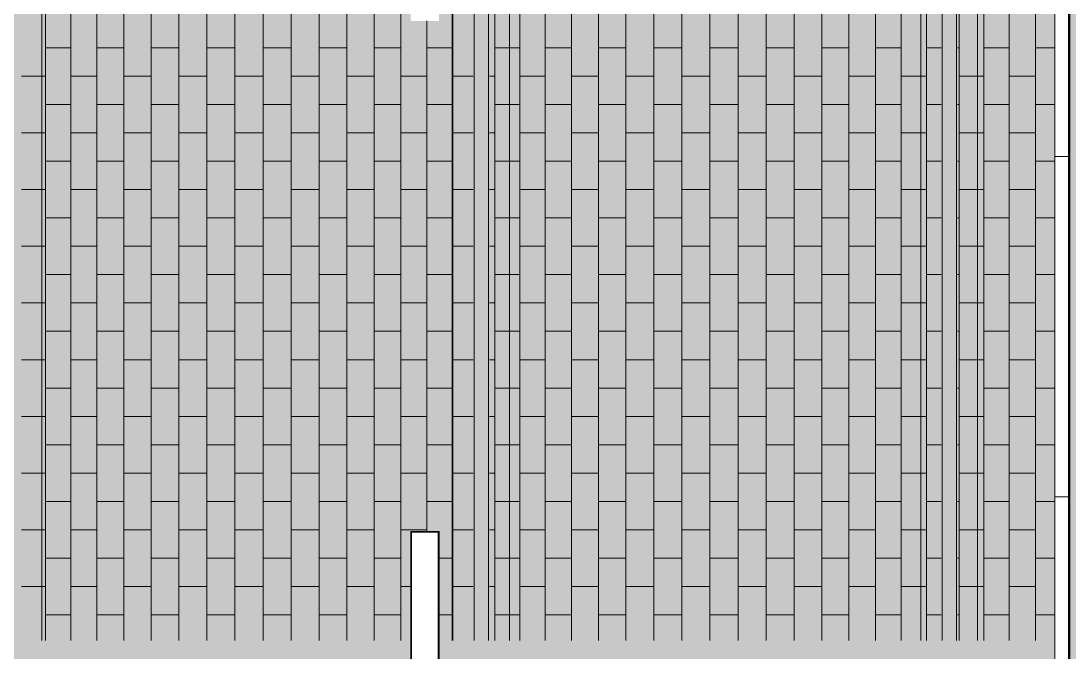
# Model space of a CAD drawing. Header units: inches. Extents: x -956 to 966, y -1111 to 895.
# Drawn here: x 169.2 to 317, y 84.4 to 173.4 of the extents above; entities that cross this region are included whole.
import ezdxf

# ---------------------------------------------------------------- set-up
doc = ezdxf.new("R2010")
doc.units = ezdxf.units.IN
doc.header["$MEASUREMENT"] = 0
for name, color, linetype, lineweight in [('A-CLNG', 13, 'Continuous', 13), ('A-CLNG-PATT', 13, 'Continuous', 13), ('A-GENM', 13, 'Continuous', 13), ('A-WALL-PATT', 111, 'Continuous', 13), ('E-LITE-EQPM', 33, 'Continuous', 9), ('I-WALL', 2, 'Continuous', 13)]:
    doc.layers.add(name, color=color, linetype=linetype, lineweight=lineweight)

# ---------------------------------------------------------------- blocks, each defined once
blk = doc.blocks.new('FP_1_67-7TH FLOOR TELECOM OVERHEAD ROUTING PLAN')
at = {"layer": 'A-CLNG-PATT', "color": 50}
for p, q in [((184.68, 85.99), (184.68, 261.88)), ((188.26, 85.99), (188.26, 261.88)), ((191.94, 85.99), (191.94, 261.88)), ((195.72, 85.99), (195.72, 261.88)), ((199.57, 85.99), (199.57, 261.88)), ((203.48, 85.99), (203.48, 261.88)), ((207.43, 85.99), (207.43, 261.88)), ((211.4, 85.99), (211.4, 261.88)), ((215.38, 85.99), (215.38, 261.88)), ((219.35, 85.99), (219.35, 261.88)), ((223.29, 85.99), (223.29, 261.88)), ((227.19, 85.99), (227.19, 261.88)), ((231.04, 85.99), (231.04, 261.88)), ((234.8, 85.99), (234.8, 261.88)), ((242.04, 85.99), (242.04, 261.88)), ((238.48, 101.39), (238.48, 173.39)), ((184.68, 169.61), (188.26, 169.61)), ((191.94, 169.61), (195.72, 169.61)), ((199.57, 169.61), (203.48, 169.61)), ((207.43, 169.61), (211.4, 169.61)), ((215.38, 169.61), (219.35, 169.61)), ((223.29, 169.61), (227.19, 169.61)), ((231.04, 169.61), (234.8, 169.61)), ((238.48, 169.61), (242.04, 169.61)), ((181.3, 165.61), (184.15, 165.61)), ((184.15, 165.61), (184.68, 165.61)), ((188.26, 165.61), (191.94, 165.61)), ((195.72, 165.61), (199.57, 165.61)), ((203.48, 165.61), (207.43, 165.61)), ((211.4, 165.61), (215.38, 165.61)), ((219.35, 165.61), (223.29, 165.61)), ((227.19, 165.61), (231.04, 165.61)), ((234.8, 165.61), (238.48, 165.61)), ((242.04, 165.61), (242.15, 165.61)), ((242.15, 165.61), (244.99, 165.61)), ((184.68, 161.61), (188.26, 161.61)), ((191.94, 161.61), (195.72, 161.61)), ((199.57, 161.61), (203.48, 161.61)), ((207.43, 161.61), (211.4, 161.61)), ((215.38, 161.61), (219.35, 161.61)), ((223.29, 161.61), (227.19, 161.61)), ((231.04, 161.61), (234.8, 161.61)), ((238.48, 161.61), (242.04, 161.61)), ((181.3, 157.61), (184.15, 157.61)), ((184.15, 157.61), (184.68, 157.61)), ((188.26, 157.61), (191.94, 157.61)), ((195.72, 157.61), (199.57, 157.61)), ((203.48, 157.61), (207.43, 157.61)), ((211.4, 157.61), (215.38, 157.61)), ((219.35, 157.61), (223.29, 157.61)), ((227.19, 157.61), (231.04, 157.61)), ((234.8, 157.61), (238.48, 157.61)), ((242.04, 157.61), (242.15, 157.61)), ((242.15, 157.61), (244.99, 157.61)), ((184.68, 153.61), (188.26, 153.61)), ((191.94, 153.61), (195.72, 153.61)), ((199.57, 153.61), (203.48, 153.61)), ((207.43, 153.61), (211.4, 153.61)), ((215.38, 153.61), (219.35, 153.61)), ((223.29, 153.61), (227.19, 153.61)), ((231.04, 153.61), (234.8, 153.61)), ((238.48, 153.61), (242.04, 153.61)), ((181.3, 149.61), (184.15, 149.61)), ((184.15, 149.61), (184.68, 149.61)), ((188.26, 149.61), (191.94, 149.61)), ((195.72, 149.61), (199.57, 149.61)), ((203.48, 149.61), (207.43, 149.61)), ((211.4, 149.61), (215.38, 149.61)), ((219.35, 149.61), (223.29, 149.61)), ((227.19, 149.61), (231.04, 149.61)), ((234.8, 149.61), (238.48, 149.61)), ((242.04, 149.61), (242.15, 149.61)), ((242.15, 149.61), (244.99, 149.61)), ((184.68, 145.61), (188.26, 145.61)), ((191.94, 145.61), (195.72, 145.61)), ((199.57, 145.61), (203.48, 145.61)), ((207.43, 145.61), (211.4, 145.61)), ((215.38, 145.61), (219.35, 145.61)), ((223.29, 145.61), (227.19, 145.61)), ((231.04, 145.61), (234.8, 145.61)), ((238.48, 145.61), (242.04, 145.61)), ((181.3, 141.61), (184.15, 141.61)), ((184.15, 141.61), (184.68, 141.61)), ((188.26, 141.61), (191.94, 141.61)), ((195.72, 141.61), (199.57, 141.61)), ((203.48, 141.61), (207.43, 141.61)), ((211.4, 141.61), (215.38, 141.61)), ((219.35, 141.61), (223.29, 141.61)), ((227.19, 141.61), (231.04, 141.61)), ((234.8, 141.61), (238.48, 141.61)), ((242.04, 141.61), (242.15, 141.61)), ((242.15, 141.61), (244.99, 141.61)), ((184.68, 137.61), (188.26, 137.61)), ((191.94, 137.61), (195.72, 137.61)), ((199.57, 137.61), (203.48, 137.61)), ((207.43, 137.61), (211.4, 137.61)), ((215.38, 137.61), (219.35, 137.61)), ((223.29, 137.61), (227.19, 137.61)), ((231.04, 137.61), (234.8, 137.61)), ((238.48, 137.61), (242.04, 137.61)), ((181.3, 133.61), (184.15, 133.61)), ((184.15, 133.61), (184.68, 133.61)), ((188.26, 133.61), (191.94, 133.61)), ((195.72, 133.61), (199.57, 133.61)), ((203.48, 133.61), (207.43, 133.61)), ((211.4, 133.61), (215.38, 133.61)), ((219.35, 133.61), (223.29, 133.61)), ((227.19, 133.61), (231.04, 133.61)), ((234.8, 133.61), (238.48, 133.61)), ((242.04, 133.61), (242.15, 133.61)), ((242.15, 133.61), (244.99, 133.61)), ((184.68, 129.61), (188.26, 129.61)), ((191.94, 129.61), (195.72, 129.61)), ((199.57, 129.61), (203.48, 129.61)), ((207.43, 129.61), (211.4, 129.61)), ((215.38, 129.61), (219.35, 129.61)), ((223.29, 129.61), (227.19, 129.61)), ((231.04, 129.61), (234.8, 129.61)), ((238.48, 129.61), (242.04, 129.61)), ((181.3, 125.61), (184.15, 125.61)), ((184.15, 125.61), (184.68, 125.61)), ((188.26, 125.61), (191.94, 125.61)), ((195.72, 125.61), (199.57, 125.61)), ((203.48, 125.61), (207.43, 125.61)), ((211.4, 125.61), (215.38, 125.61)), ((219.35, 125.61), (223.29, 125.61)), ((227.19, 125.61), (231.04, 125.61)), ((234.8, 125.61), (238.48, 125.61)), ((242.04, 125.61), (242.15, 125.61)), ((242.15, 125.61), (244.99, 125.61)), ((184.68, 121.61), (188.26, 121.61)), ((191.94, 121.61), (195.72, 121.61)), ((199.57, 121.61), (203.48, 121.61)), ((207.43, 121.61), (211.4, 121.61)), ((215.38, 121.61), (219.35, 121.61)), ((223.29, 121.61), (227.19, 121.61)), ((231.04, 121.61), (234.8, 121.61)), ((238.48, 121.61), (242.04, 121.61)), ((181.3, 117.61), (184.15, 117.61)), ((184.15, 117.61), (184.68, 117.61)), ((188.26, 117.61), (191.94, 117.61)), ((195.72, 117.61), (199.57, 117.61)), ((203.48, 117.61), (207.43, 117.61)), ((211.4, 117.61), (215.38, 117.61)), ((219.35, 117.61), (223.29, 117.61)), ((227.19, 117.61), (231.04, 117.61)), ((234.8, 117.61), (238.48, 117.61)), ((242.04, 117.61), (242.15, 117.61)), ((242.15, 117.61), (244.99, 117.61)), ((184.68, 113.61), (188.26, 113.61)), ((191.94, 113.61), (195.72, 113.61)), ((199.57, 113.61), (203.48, 113.61)), ((207.43, 113.61), (211.4, 113.61)), ((215.38, 113.61), (219.35, 113.61)), ((223.29, 113.61), (227.19, 113.61)), ((231.04, 113.61), (234.8, 113.61)), ((238.48, 113.61), (242.04, 113.61)), ((181.3, 109.61), (184.15, 109.61)), ((184.15, 109.61), (184.68, 109.61)), ((188.26, 109.61), (191.94, 109.61)), ((195.72, 109.61), (199.57, 109.61)), ((203.48, 109.61), (207.43, 109.61)), ((211.4, 109.61), (215.38, 109.61)), ((219.35, 109.61), (223.29, 109.61)), ((227.19, 109.61), (231.04, 109.61)), ((234.8, 109.61), (238.48, 109.61)), ((242.04, 109.61), (242.15, 109.61)), ((242.15, 109.61), (244.99, 109.61)), ((184.68, 105.61), (188.26, 105.61)), ((191.94, 105.61), (195.72, 105.61)), ((199.57, 105.61), (203.48, 105.61)), ((207.43, 105.61), (211.4, 105.61)), ((215.38, 105.61), (219.35, 105.61)), ((223.29, 105.61), (227.19, 105.61)), ((231.04, 105.61), (234.8, 105.61)), ((238.48, 105.61), (242.04, 105.61)), ((181.3, 101.61), (184.15, 101.61)), ((184.15, 101.61), (184.68, 101.61)), ((188.26, 101.61), (191.94, 101.61)), ((195.72, 101.61), (199.57, 101.61)), ((203.48, 101.61), (207.43, 101.61)), ((211.4, 101.61), (215.38, 101.61)), ((219.35, 101.61), (223.29, 101.61)), ((227.19, 101.61), (231.04, 101.61)), ((234.8, 101.61), (238.48, 101.61)), ((242.04, 101.61), (242.15, 101.61)), ((242.15, 101.61), (244.99, 101.61)), ((184.68, 97.61), (188.26, 97.61)), ((191.94, 97.61), (195.72, 97.61)), ((199.57, 97.61), (203.48, 97.61)), ((207.43, 97.61), (211.4, 97.61)), ((215.38, 97.61), (219.35, 97.61)), ((223.29, 97.61), (227.19, 97.61)), ((231.04, 97.61), (234.8, 97.61)), ((240.2, 97.61), (242.04, 97.61)), ((181.3, 93.61), (184.15, 93.61)), ((184.15, 93.61), (184.68, 93.61)), ((188.26, 93.61), (191.94, 93.61)), ((195.72, 93.61), (199.57, 93.61)), ((203.48, 93.61), (207.43, 93.61)), ((211.4, 93.61), (215.38, 93.61)), ((219.35, 93.61), (223.29, 93.61)), ((227.19, 93.61), (231.04, 93.61)), ((234.8, 93.61), (236.2, 93.61)), ((242.04, 93.61), (242.15, 93.61)), ((242.15, 93.61), (244.99, 93.61)), ((184.68, 89.61), (188.26, 89.61)), ((191.94, 89.61), (195.72, 89.61)), ((199.57, 89.61), (203.48, 89.61)), ((207.43, 89.61), (211.4, 89.61)), ((215.38, 89.61), (219.35, 89.61)), ((223.29, 89.61), (227.19, 89.61)), ((231.04, 89.61), (234.8, 89.61)), ((240.2, 89.61), (242.04, 89.61))]:
    blk.add_line(p, q, dxfattribs=at)
blk = doc.blocks.new('FP_1_68-7TH FLOOR TELECOM OVERHEAD ROUTING PLAN')
at = {"layer": 'A-CLNG-PATT', "color": 50}
for p, q in [((248.08, 85.99), (248.08, 261.88)), ((251.57, 85.99), (251.57, 261.88)), ((255.18, 85.99), (255.18, 261.88)), ((258.89, 85.99), (258.89, 261.88)), ((262.68, 85.99), (262.68, 261.88)), ((266.55, 85.99), (266.55, 261.88)), ((270.47, 85.99), (270.47, 261.88)), ((274.42, 85.99), (274.42, 261.88)), ((278.4, 85.99), (278.4, 261.88)), ((282.38, 85.99), (282.38, 261.88)), ((286.34, 85.99), (286.34, 261.88)), ((290.28, 85.99), (290.28, 261.88)), ((294.17, 85.99), (294.17, 261.88)), ((297.99, 85.99), (297.99, 261.88)), ((301.73, 85.99), (301.73, 261.88)), ((305.38, 85.99), (305.38, 261.88)), ((308.92, 85.99), (308.92, 261.88)), ((248.08, 169.61), (250.15, 169.61)), ((250.15, 169.61), (251.57, 169.61)), ((255.18, 169.61), (258.89, 169.61)), ((262.68, 169.61), (266.55, 169.61)), ((270.47, 169.61), (274.42, 169.61)), ((278.4, 169.61), (282.38, 169.61)), ((286.34, 169.61), (290.28, 169.61)), ((294.17, 169.61), (297.99, 169.61)), ((301.73, 169.61), (305.38, 169.61)), ((308.92, 169.61), (310.99, 169.61)), ((247.3, 165.61), (248.08, 165.61)), ((251.57, 165.61), (255.18, 165.61)), ((258.89, 165.61), (262.68, 165.61)), ((266.55, 165.61), (270.47, 165.61)), ((274.42, 165.61), (278.4, 165.61)), ((282.38, 165.61), (286.34, 165.61)), ((290.28, 165.61), (294.17, 165.61)), ((297.99, 165.61), (301.73, 165.61)), ((305.38, 165.61), (308.15, 165.61)), ((308.15, 165.61), (308.92, 165.61)), ((248.08, 161.61), (250.15, 161.61)), ((250.15, 161.61), (251.57, 161.61)), ((255.18, 161.61), (258.89, 161.61)), ((262.68, 161.61), (266.55, 161.61)), ((270.47, 161.61), (274.42, 161.61)), ((278.4, 161.61), (282.38, 161.61)), ((286.34, 161.61), (290.28, 161.61)), ((294.17, 161.61), (297.99, 161.61)), ((301.73, 161.61), (305.38, 161.61)), ((308.92, 161.61), (310.99, 161.61)), ((247.3, 157.61), (248.08, 157.61)), ((251.57, 157.61), (255.18, 157.61)), ((258.89, 157.61), (262.68, 157.61)), ((266.55, 157.61), (270.47, 157.61)), ((274.42, 157.61), (278.4, 157.61)), ((282.38, 157.61), (286.34, 157.61)), ((290.28, 157.61), (294.17, 157.61)), ((297.99, 157.61), (301.73, 157.61)), ((305.38, 157.61), (308.15, 157.61)), ((308.15, 157.61), (308.92, 157.61)), ((248.08, 153.61), (250.15, 153.61)), ((250.15, 153.61), (251.57, 153.61)), ((255.18, 153.61), (258.89, 153.61)), ((262.68, 153.61), (266.55, 153.61)), ((270.47, 153.61), (274.42, 153.61)), ((278.4, 153.61), (282.38, 153.61)), ((286.34, 153.61), (290.28, 153.61)), ((294.17, 153.61), (297.99, 153.61)), ((301.73, 153.61), (305.38, 153.61)), ((308.92, 153.61), (310.99, 153.61)), ((247.3, 149.61), (248.08, 149.61)), ((251.57, 149.61), (255.18, 149.61)), ((258.89, 149.61), (262.68, 149.61)), ((266.55, 149.61), (270.47, 149.61)), ((274.42, 149.61), (278.4, 149.61)), ((282.38, 149.61), (286.34, 149.61)), ((290.28, 149.61), (294.17, 149.61)), ((297.99, 149.61), (301.73, 149.61)), ((305.38, 149.61), (308.15, 149.61)), ((308.15, 149.61), (308.92, 149.61)), ((248.08, 145.61), (250.15, 145.61)), ((250.15, 145.61), (251.57, 145.61)), ((255.18, 145.61), (258.89, 145.61)), ((262.68, 145.61), (266.55, 145.61)), ((270.47, 145.61), (274.42, 145.61)), ((278.4, 145.61), (282.38, 145.61)), ((286.34, 145.61), (290.28, 145.61)), ((294.17, 145.61), (297.99, 145.61)), ((301.73, 145.61), (305.38, 145.61)), ((308.92, 145.61), (310.99, 145.61)), ((247.3, 141.61), (248.08, 141.61)), ((251.57, 141.61), (255.18, 141.61)), ((258.89, 141.61), (262.68, 141.61)), ((266.55, 141.61), (270.47, 141.61)), ((274.42, 141.61), (278.4, 141.61)), ((282.38, 141.61), (286.34, 141.61)), ((290.28, 141.61), (294.17, 141.61)), ((297.99, 141.61), (301.73, 141.61)), ((305.38, 141.61), (308.15, 141.61)), ((308.15, 141.61), (308.92, 141.61)), ((248.08, 137.61), (250.15, 137.61)), ((250.15, 137.61), (251.57, 137.61)), ((255.18, 137.61), (258.89, 137.61)), ((262.68, 137.61), (266.55, 137.61)), ((270.47, 137.61), (274.42, 137.61)), ((278.4, 137.61), (282.38, 137.61)), ((286.34, 137.61), (290.28, 137.61)), ((294.17, 137.61), (297.99, 137.61)), ((301.73, 137.61), (305.38, 137.61)), ((308.92, 137.61), (310.99, 137.61)), ((247.3, 133.61), (248.08, 133.61)), ((251.57, 133.61), (255.18, 133.61)), ((258.89, 133.61), (262.68, 133.61)), ((266.55, 133.61), (270.47, 133.61)), ((274.42, 133.61), (278.4, 133.61)), ((282.38, 133.61), (286.34, 133.61)), ((290.28, 133.61), (294.17, 133.61)), ((297.99, 133.61), (301.73, 133.61)), ((305.38, 133.61), (308.15, 133.61)), ((308.15, 133.61), (308.92, 133.61)), ((248.08, 129.61), (250.15, 129.61)), ((250.15, 129.61), (251.57, 129.61)), ((255.18, 129.61), (258.89, 129.61)), ((262.68, 129.61), (266.55, 129.61)), ((270.47, 129.61), (274.42, 129.61)), ((278.4, 129.61), (282.38, 129.61)), ((286.34, 129.61), (290.28, 129.61)), ((294.17, 129.61), (297.99, 129.61)), ((301.73, 129.61), (305.38, 129.61)), ((308.92, 129.61), (310.99, 129.61)), ((247.3, 125.61), (248.08, 125.61)), ((251.57, 125.61), (255.18, 125.61)), ((258.89, 125.61), (262.68, 125.61)), ((266.55, 125.61), (270.47, 125.61)), ((274.42, 125.61), (278.4, 125.61)), ((282.38, 125.61), (286.34, 125.61)), ((290.28, 125.61), (294.17, 125.61)), ((297.99, 125.61), (301.73, 125.61)), ((305.38, 125.61), (308.15, 125.61)), ((308.15, 125.61), (308.92, 125.61)), ((248.08, 121.61), (250.15, 121.61)), ((250.15, 121.61), (251.57, 121.61)), ((255.18, 121.61), (258.89, 121.61)), ((262.68, 121.61), (266.55, 121.61)), ((270.47, 121.61), (274.42, 121.61)), ((278.4, 121.61), (282.38, 121.61)), ((286.34, 121.61), (290.28, 121.61)), ((294.17, 121.61), (297.99, 121.61)), ((301.73, 121.61), (305.38, 121.61)), ((308.92, 121.61), (310.99, 121.61)), ((247.3, 117.61), (248.08, 117.61)), ((251.57, 117.61), (255.18, 117.61)), ((258.89, 117.61), (262.68, 117.61)), ((266.55, 117.61), (270.47, 117.61)), ((274.42, 117.61), (278.4, 117.61)), ((282.38, 117.61), (286.34, 117.61)), ((290.28, 117.61), (294.17, 117.61)), ((297.99, 117.61), (301.73, 117.61)), ((305.38, 117.61), (308.15, 117.61)), ((308.15, 117.61), (308.92, 117.61)), ((248.08, 113.61), (250.15, 113.61)), ((250.15, 113.61), (251.57, 113.61)), ((255.18, 113.61), (258.89, 113.61)), ((262.68, 113.61), (266.55, 113.61)), ((270.47, 113.61), (274.42, 113.61)), ((278.4, 113.61), (282.38, 113.61)), ((286.34, 113.61), (290.28, 113.61)), ((294.17, 113.61), (297.99, 113.61)), ((301.73, 113.61), (305.38, 113.61)), ((308.92, 113.61), (310.99, 113.61)), ((247.3, 109.61), (248.08, 109.61)), ((251.57, 109.61), (255.18, 109.61)), ((258.89, 109.61), (262.68, 109.61)), ((266.55, 109.61), (270.47, 109.61)), ((274.42, 109.61), (278.4, 109.61)), ((282.38, 109.61), (286.34, 109.61)), ((290.28, 109.61), (294.17, 109.61)), ((297.99, 109.61), (301.73, 109.61)), ((305.38, 109.61), (308.15, 109.61)), ((308.15, 109.61), (308.92, 109.61)), ((248.08, 105.61), (250.15, 105.61)), ((250.15, 105.61), (251.57, 105.61)), ((255.18, 105.61), (258.89, 105.61)), ((262.68, 105.61), (266.55, 105.61)), ((270.47, 105.61), (274.42, 105.61)), ((278.4, 105.61), (282.38, 105.61)), ((286.34, 105.61), (290.28, 105.61)), ((294.17, 105.61), (297.99, 105.61)), ((301.73, 105.61), (305.38, 105.61)), ((308.92, 105.61), (310.99, 105.61)), ((247.3, 101.61), (248.08, 101.61)), ((251.57, 101.61), (255.18, 101.61)), ((258.89, 101.61), (262.68, 101.61)), ((266.55, 101.61), (270.47, 101.61)), ((274.42, 101.61), (278.4, 101.61)), ((282.38, 101.61), (286.34, 101.61)), ((290.28, 101.61), (294.17, 101.61)), ((297.99, 101.61), (301.73, 101.61)), ((305.38, 101.61), (308.15, 101.61)), ((308.15, 101.61), (308.92, 101.61)), ((248.08, 97.61), (250.15, 97.61)), ((250.15, 97.61), (251.57, 97.61)), ((255.18, 97.61), (258.89, 97.61)), ((262.68, 97.61), (266.55, 97.61)), ((270.47, 97.61), (274.42, 97.61)), ((278.4, 97.61), (282.38, 97.61)), ((286.34, 97.61), (290.28, 97.61)), ((294.17, 97.61), (297.99, 97.61)), ((301.73, 97.61), (305.38, 97.61)), ((308.92, 97.61), (310.99, 97.61)), ((247.3, 93.61), (248.08, 93.61)), ((251.57, 93.61), (255.18, 93.61)), ((258.89, 93.61), (262.68, 93.61)), ((266.55, 93.61), (270.47, 93.61)), ((274.42, 93.61), (278.4, 93.61)), ((282.38, 93.61), (286.34, 93.61)), ((290.28, 93.61), (294.17, 93.61)), ((297.99, 93.61), (301.73, 93.61)), ((305.38, 93.61), (308.15, 93.61)), ((308.15, 93.61), (308.92, 93.61)), ((248.08, 89.61), (250.15, 89.61)), ((250.15, 89.61), (251.57, 89.61)), ((255.18, 89.61), (258.89, 89.61)), ((262.68, 89.61), (266.55, 89.61)), ((270.47, 89.61), (274.42, 89.61)), ((278.4, 89.61), (282.38, 89.61)), ((286.34, 89.61), (290.28, 89.61)), ((294.17, 89.61), (297.99, 89.61)), ((301.73, 89.61), (305.38, 89.61)), ((308.92, 89.61), (310.99, 89.61))]:
    blk.add_line(p, q, dxfattribs=at)
blk = doc.blocks.new('FP_1_69-7TH FLOOR TELECOM OVERHEAD ROUTING PLAN')
at = {"layer": 'A-CLNG-PATT', "color": 50}
for p, q in [((313.56, 85.99), (313.56, 261.88)), ((317.03, 85.99), (317.03, 261.88)), ((320.62, 85.99), (320.62, 261.88)), ((324.32, 85.99), (324.32, 261.88)), ((313.3, 169.61), (313.56, 169.61)), ((317.03, 169.61), (320.62, 169.61)), ((324.32, 169.61), (327.04, 169.61)), ((313.56, 165.61), (316.15, 165.61)), ((316.15, 165.61), (317.03, 165.61)), ((320.62, 165.61), (324.32, 165.61)), ((313.3, 161.61), (313.56, 161.61)), ((317.03, 161.61), (320.62, 161.61)), ((324.32, 161.61), (327.04, 161.61)), ((313.56, 157.61), (316.15, 157.61)), ((316.15, 157.61), (317.03, 157.61)), ((320.62, 157.61), (324.32, 157.61)), ((313.3, 153.61), (313.56, 153.61)), ((317.03, 153.61), (320.62, 153.61)), ((324.32, 153.61), (327.04, 153.61)), ((313.56, 149.61), (316.15, 149.61)), ((316.15, 149.61), (317.03, 149.61)), ((320.62, 149.61), (324.32, 149.61)), ((313.3, 145.61), (313.56, 145.61)), ((317.03, 145.61), (320.62, 145.61)), ((324.32, 145.61), (327.04, 145.61)), ((313.56, 141.61), (316.15, 141.61)), ((316.15, 141.61), (317.03, 141.61)), ((320.62, 141.61), (324.32, 141.61)), ((313.3, 137.61), (313.56, 137.61)), ((317.03, 137.61), (320.62, 137.61)), ((324.32, 137.61), (327.04, 137.61)), ((313.56, 133.61), (316.15, 133.61)), ((316.15, 133.61), (317.03, 133.61)), ((320.62, 133.61), (324.32, 133.61)), ((313.3, 129.61), (313.56, 129.61)), ((317.03, 129.61), (320.62, 129.61)), ((324.32, 129.61), (327.04, 129.61)), ((313.56, 125.61), (316.15, 125.61)), ((316.15, 125.61), (317.03, 125.61)), ((320.62, 125.61), (324.32, 125.61)), ((313.3, 121.61), (313.56, 121.61)), ((317.03, 121.61), (320.62, 121.61)), ((324.32, 121.61), (327.04, 121.61)), ((313.56, 117.61), (316.15, 117.61)), ((316.15, 117.61), (317.03, 117.61)), ((320.62, 117.61), (324.32, 117.61)), ((313.3, 113.61), (313.56, 113.61)), ((317.03, 113.61), (320.62, 113.61)), ((324.32, 113.61), (327.04, 113.61)), ((313.56, 109.61), (316.15, 109.61)), ((316.15, 109.61), (317.03, 109.61)), ((320.62, 109.61), (324.32, 109.61)), ((313.3, 105.61), (313.56, 105.61)), ((317.03, 105.61), (320.62, 105.61)), ((324.32, 105.61), (327.04, 105.61)), ((313.56, 101.61), (316.15, 101.61)), ((316.15, 101.61), (317.03, 101.61)), ((320.62, 101.61), (324.32, 101.61)), ((313.3, 97.61), (313.56, 97.61)), ((317.03, 97.61), (320.62, 97.61)), ((324.32, 97.61), (327.04, 97.61)), ((313.56, 93.61), (316.15, 93.61)), ((316.15, 93.61), (317.03, 93.61)), ((320.62, 93.61), (324.32, 93.61)), ((313.3, 89.61), (313.56, 89.61)), ((317.03, 89.61), (320.62, 89.61)), ((324.32, 89.61), (327.04, 89.61))]:
    blk.add_line(p, q, dxfattribs=at)
blk = doc.blocks.new('7th Floor Vault3 - 7th Floor Vault-3165199-7TH FLOOR TELECOM OVERHEAD ROUTING PLAN')
at = {"layer": 'A-CLNG', "color": 10, "lineweight": 9}
for p, q in [((184.15, 261.88), (184.15, 85.99)), ((184.15, 261.88), (184.15, 85.99)), ((242.15, 261.88), (242.15, 85.99)), ((242.15, 261.88), (242.15, 85.99)), ((245.15, 261.88), (245.15, 85.99)), ((247.15, 261.88), (247.15, 85.99)), ((250.15, 261.88), (250.15, 85.99)), ((250.15, 261.88), (250.15, 85.99)), ((308.15, 261.88), (308.15, 85.99)), ((308.15, 261.88), (308.15, 85.99)), ((311.15, 261.88), (311.15, 85.99)), ((313.15, 261.88), (313.15, 85.99)), ((316.15, 261.88), (316.15, 85.99)), ((316.15, 261.88), (316.15, 85.99))]:
    blk.add_line(p, q, dxfattribs=at)
at = {"layer": 'A-CLNG', "color": 9, "lineweight": 9}
for name in ['FP_1_67-7TH FLOOR TELECOM OVERHEAD ROUTING PLAN', 'FP_1_68-7TH FLOOR TELECOM OVERHEAD ROUTING PLAN', 'FP_1_69-7TH FLOOR TELECOM OVERHEAD ROUTING PLAN']:
    blk.add_blockref(name, (0, 0), dxfattribs=at)
blk = doc.blocks.new('Lighting - Pendant-Finelite-HP4-D - HP-4 D-8_-SO-3000K-120-FA-SC-3361575-7TH FLOOR TELECOM OVERHEAD ROUTING PLAN')
at = {"layer": 'E-LITE-EQPM', "color": 9}
for p, q in [((48, 2), (-48, 2)), ((-48, 2), (-48, -2)), ((47.875, 1.875), (-47.875, 1.875)), ((-47.875, 1.875), (-47.875, -1.875)), ((-47.875, 1.875), (47.875, 1.875)), ((-47.875, -1.875), (-47.875, 1.875)), ((47.875, -1.875), (47.875, 1.875)), ((47.875, 1.875), (47.875, -1.875)), ((48, -2), (48, 2)), ((-48, -2), (48, -2)), ((-47.875, -1.875), (47.875, -1.875)), ((47.875, -1.875), (-47.875, -1.875))]:
    blk.add_line(p, q, dxfattribs=at)
blk = doc.blocks.new('Acoustic Panel - Wall Mtd - 4_-0_ wide 2_ thick-4744655-7TH FLOOR TELECOM OVERHEAD ROUTING PLAN')
at = {"layer": 'A-GENM', "color": 53, "lineweight": 20}
for p, q in [((315.04, 250.26), (315.04, 298.26)), ((315.04, 298.26), (317.04, 298.26)), ((317.04, 298.26), (317.04, 250.26)), ((317.04, 250.26), (315.04, 250.26))]:
    blk.add_line(p, q, dxfattribs=at)

msp = doc.modelspace()

# ---------------------------------------------------------------- hatches: boundary and pattern name
at = {"layer": 'A-CLNG-PATT'}
h = msp.add_hatch(dxfattribs=at)
h.set_pattern_fill('FP1_12', color=253, style=0, pattern_type=2)
h.set_pattern_definition([(0, (0, 0), (30.72, 7.68), [1.267, -21.773, 1.267, -21.773, -122.88]), (0, (0, 0), (30.72, 7.68), [-46.08, 1.267, -44.813, 1.267, -21.773, -53.76]), (0, (0, 0), (30.72, 7.68), [-115.2, 1.267, -14.093, 1.267, -37.133]), (120, (11.52, 3.84), (-22.011075, 22.7643), [1.267, -21.773, 1.267, -21.773, -122.88]), (120, (11.52, 3.84), (-22.011075, 22.7643), [-46.08, 1.267, -44.813, 1.267, -21.773, -53.76]), (120, (11.52, 3.84), (-22.011075, 22.7643), [-115.2, 1.267, -14.093, 1.267, -37.133]), (240, (15.36, 19.2), (-8.708925, -30.4443), [1.267, -21.773, 1.267, -21.773, -122.88]), (240, (15.36, 19.2), (-8.708925, -30.4443), [-46.08, 1.267, -44.813, 1.267, -21.773, -53.76]), (240, (15.36, 19.2), (-8.708925, -30.4443), [-115.2, 1.267, -14.093, 1.267, -37.133])])
h.paths.add_polyline_path([(-294.34, -537.62), (-227.98, -537.62), (-227.98, -527.62), (-219.98, -527.62), (-219.98, -509.12), (-210.98, -509.12), (-210.98, -364.18), (-211.98, -364.18), (-211.98, -243.37), (-299.98, -243.37), (-299.98, -537.62)], flags=0)
h.paths.add_polyline_path([(-606.23, -537.62), (-602.07, -537.62), (-602.07, -532.87), (-606.23, -532.87), (-606.23, -535.37)], flags=0)
h.paths.add_polyline_path([(-561.64, -537.62), (-356.48, -537.62), (-356.48, -525.62), (-323.98, -525.62), (-323.98, -537.62), (-305.35, -537.62), (-305.35, -525.37), (-321.35, -525.37), (-321.35, -427.37), (-305.35, -427.37), (-305.35, -243.37), (-386.84, -243.37), (-386.84, -318.61), (-390.84, -318.61), (-390.84, -243.37), (-496.9, -243.37), (-496.9, -318.61), (-500.9, -318.61), (-500.9, -243.37), (-562.04, -243.37), (-562.04, -427.37), (-500.9, -427.37), (-500.9, -402.61), (-496.9, -402.61), (-496.9, -427.37), (-390.84, -427.37), (-390.84, -402.61), (-386.84, -402.61), (-386.84, -427.37), (-370.04, -427.37), (-370.04, -525.37), (-578.04, -525.37), (-578.04, -243.37), (-578.35, -243.37), (-578.35, -528.62), (-563.48, -528.62), (-563.48, -537.62)], flags=0)
h.paths.add_polyline_path([(-567.73, -537.62), (-567.73, -532.87), (-578.07, -532.87), (-578.07, -537.62), (-572.48, -537.62)], flags=0)
h.paths.add_polyline_path([(-352.23, -537.62), (-349.48, -537.62), (-349.48, -529.87), (-352.23, -529.87), (-352.23, -536.61)], flags=0)
h.paths.add_polyline_path([(-680.44, -535.37), (-610.48, -535.37), (-610.48, -528.62), (-583.23, -528.62), (-583.23, -526.62), (-662.91, -526.62), (-662.91, -498.61), (-665.8, -498.61), (-665.8, -402.61), (-661.8, -402.61), (-661.8, -428.62), (-583.23, -428.62), (-583.23, -422.62), (-598.91, -422.62), (-598.91, -386.62), (-662.91, -386.62), (-662.91, -318.61), (-665.8, -318.61), (-665.8, -243.37), (-666.35, -243.37), (-666.35, -246.62), (-730.35, -246.62), (-730.35, -243.37), (-762.35, -243.37), (-762.35, -246.62), (-771.86, -246.62), (-771.86, -288.62), (-694.91, -288.62), (-694.91, -386.62), (-790.91, -386.62), (-790.91, -288.62), (-775.86, -288.62), (-775.86, -246.62), (-842.35, -246.62), (-842.35, -243.37), (-853.35, -243.37), (-853.35, -535.37), (-710.14, -535.37)], flags=0)
h.paths.add_polyline_path([(-834.85, -526.62), (-850.85, -526.62), (-850.85, -428.62), (-706.85, -428.62), (-706.85, -526.62), (-828.94, -526.62)], flags=0)
h.paths.add_polyline_path([(-255.48, -481.68), (-256.53, -481.54), (-257.51, -481.14), (-258.35, -480.49), (-259, -479.65), (-259.4, -478.67), (-259.54, -477.62), (-259.4, -476.57), (-259, -475.59), (-258.35, -474.75), (-257.51, -474.1), (-256.53, -473.7), (-255.48, -473.56), (-254.43, -473.7), (-253.45, -474.1), (-252.6, -474.75), (-251.96, -475.59), (-251.55, -476.57), (-251.41, -477.62), (-251.55, -478.67), (-251.96, -479.65), (-252.6, -480.49), (-253.45, -481.14), (-254.43, -481.54)], flags=0)
h.paths.add_polyline_path([(-255.48, -421.68), (-256.53, -421.54), (-257.51, -421.14), (-258.35, -420.49), (-259, -419.65), (-259.4, -418.67), (-259.54, -417.62), (-259.4, -416.57), (-259, -415.59), (-258.35, -414.75), (-257.51, -414.1), (-256.53, -413.7), (-255.48, -413.56), (-254.43, -413.7), (-253.45, -414.1), (-252.6, -414.75), (-251.96, -415.59), (-251.55, -416.57), (-251.41, -417.62), (-251.55, -418.67), (-251.96, -419.65), (-252.6, -420.49), (-253.45, -421.14), (-254.43, -421.54)], flags=0)
h.paths.add_polyline_path([(-255.48, -361.68), (-256.53, -361.54), (-257.51, -361.14), (-258.35, -360.49), (-259, -359.65), (-259.4, -358.67), (-259.54, -357.62), (-259.4, -356.57), (-259, -355.59), (-258.35, -354.75), (-257.51, -354.1), (-256.53, -353.7), (-255.48, -353.56), (-254.43, -353.7), (-253.45, -354.1), (-252.6, -354.75), (-251.96, -355.59), (-251.55, -356.57), (-251.41, -357.62), (-251.55, -358.67), (-251.96, -359.65), (-252.6, -360.49), (-253.45, -361.14), (-254.43, -361.54)], flags=0)
h.paths.add_polyline_path([(-255.48, -301.68), (-256.53, -301.54), (-257.51, -301.14), (-258.35, -300.49), (-259, -299.65), (-259.4, -298.67), (-259.54, -297.62), (-259.4, -296.57), (-259, -295.59), (-258.35, -294.75), (-257.51, -294.1), (-256.53, -293.7), (-255.48, -293.56), (-254.43, -293.7), (-253.45, -294.1), (-252.6, -294.75), (-251.96, -295.59), (-251.55, -296.57), (-251.41, -297.62), (-251.55, -298.67), (-251.96, -299.65), (-252.6, -300.49), (-253.45, -301.14), (-254.43, -301.54)], flags=0)
h.paths.add_polyline_path([(-661.8, -288.62), (-598.91, -288.62), (-598.91, -252.62), (-583.23, -252.62), (-583.23, -243.37), (-661.8, -243.37), (-661.8, -282.19)], flags=0)
h.paths.add_polyline_path([(-258.35, -241.12), (-257.53, -241.12), (-258.35, -240.49), (-259, -239.65), (-259.4, -238.67), (-259.54, -237.62), (-259.4, -236.57), (-259, -235.59), (-258.35, -234.75), (-257.51, -234.1), (-256.53, -233.7), (-255.48, -233.56), (-254.43, -233.7), (-253.45, -234.1), (-252.6, -234.75), (-251.96, -235.59), (-251.55, -236.57), (-251.41, -237.62), (-251.55, -238.67), (-251.96, -239.65), (-252.6, -240.49), (-253.42, -241.12), (-211.98, -241.12), (-211.98, -209.62), (-299.98, -209.62), (-299.98, -241.12), (-259, -241.12)], flags=0)
h.paths.add_polyline_path([(-578.35, -241.12), (-578.04, -241.12), (-578.04, -231.37), (-562.04, -231.37), (-562.04, -241.12), (-500.9, -241.12), (-500.9, -222.61), (-496.9, -222.61), (-496.9, -241.12), (-390.84, -241.12), (-390.84, -222.61), (-386.84, -222.61), (-386.84, -241.12), (-305.35, -241.12), (-305.35, -209.62), (-363.1, -209.62), (-363.1, -212.62), (-337.6, -212.62), (-337.6, -238.12), (-363.1, -238.12), (-363.1, -213.62), (-559.1, -213.62), (-559.1, -209.62), (-578.35, -209.62), (-578.35, -235.91)], flags=0)
h.paths.add_polyline_path([(-621.04, -241.12), (-583.23, -241.12), (-583.23, -209.62), (-666.35, -209.62), (-666.35, -241.12), (-665.8, -241.12), (-665.8, -222.61), (-661.8, -222.61), (-661.8, -241.12), (-650.74, -241.12)], flags=0)
h.paths.add_polyline_path([(-842.35, -241.12), (-842.35, -209.62), (-853.35, -209.62), (-853.35, -241.12)], flags=0)
h.paths.add_polyline_path([(-762.35, -241.12), (-730.35, -241.12), (-730.35, -209.62), (-762.35, -209.62), (-762.35, -222.78)], flags=0)
h.paths.add_polyline_path([(-578.35, -207.37), (-559.1, -207.37), (-559.1, -197.62), (-578.35, -197.62), (-578.35, -202.98)], flags=0)
h.paths.add_polyline_path([(-363.1, -207.37), (-305.35, -207.37), (-305.35, -197.62), (-363.1, -197.62), (-363.1, -202.98)], flags=0)
h.paths.add_polyline_path([(-294.34, -207.37), (-211.98, -207.37), (-211.98, -186.24), (-210.98, -186.24), (-210.98, -48.37), (45.27, -48.37), (45.27, -53.62), (99.27, -53.62), (99.27, -48.37), (317.04, -48.37), (317.04, 11.88), (228.2, 11.88), (228.2, 5.39), (224.2, 5.39), (224.2, 11.88), (-11.8, 11.88), (-11.8, 5.39), (-15.8, 5.39), (-15.8, 11.88), (-363.1, 11.88), (-363.1, 37.38), (-340.48, 37.38), (-340.48, 40.38), (-412.8, 40.38), (-412.8, 8.88), (-336.96, 8.84), (-336.96, 6.63), (-412.8, 6.63), (-412.8, 5.39), (-416.8, 5.39), (-416.8, 6.63), (-532.8, 6.63), (-532.8, 5.39), (-536.8, 5.39), (-536.8, 6.63), (-652.8, 6.63), (-652.8, 5.39), (-656.8, 5.39), (-656.8, 6.63), (-772.86, 6.63), (-772.86, 5.39), (-776.86, 5.39), (-776.86, 6.63), (-853.35, 6.63), (-853.35, -192.24), (-838.91, -192.24), (-838.91, -190.24), (-318.91, -190.24), (-318.91, -192.24), (-299.98, -192.24), (-299.98, -207.37)], flags=0)
h.paths.add_polyline_path([(-583.23, -207.37), (-583.23, -197.62), (-666.35, -197.62), (-666.35, -207.37), (-591.34, -207.37)], flags=0)
h.paths.add_polyline_path([(-853.35, -207.37), (-842.35, -207.37), (-842.35, -197.62), (-853.35, -197.62), (-853.35, -202.98)], flags=0)
h.paths.add_polyline_path([(-739.84, -207.37), (-730.35, -207.37), (-730.35, -197.62), (-762.35, -197.62), (-762.35, -207.37)], flags=0)
h.paths.add_polyline_path([(-772.92, -162.61), (-776.8, -162.61), (-776.8, -66.61), (-772.8, -66.61), (-772.8, -162.61)], flags=0)
h.paths.add_polyline_path([(-532.92, -162.61), (-536.8, -162.61), (-536.8, -66.61), (-532.8, -66.61), (-532.8, -162.61)], flags=0)
h.paths.add_polyline_path([(-656.8, -162.61), (-656.8, -66.61), (-652.8, -66.61), (-652.8, -162.61), (-656.67, -162.61)], flags=0)
h.paths.add_polyline_path([(-416.8, -162.61), (-416.8, -66.61), (-412.8, -66.61), (-412.8, -162.61), (-416.67, -162.61)], flags=0)
h.paths.add_polyline_path([(-280.92, -162.61), (-284.8, -162.61), (-284.8, -66.61), (-280.8, -66.61), (-280.8, -162.61), (-280.92, -162.61)], flags=0)
h.paths.add_polyline_path([(-769.54, 8.88), (-656.8, 8.88), (-656.8, 40.38), (-772.86, 40.38), (-772.86, 8.88)], flags=0)
h.paths.add_polyline_path([(-621.04, 8.88), (-536.8, 8.88), (-536.8, 40.38), (-652.8, 40.38), (-652.8, 8.88), (-650.74, 8.88)], flags=0)
h.paths.add_polyline_path([(-776.86, 8.88), (-776.86, 40.38), (-853.35, 40.38), (-853.35, 8.88), (-799.24, 8.88)], flags=0)
h.paths.add_polyline_path([(-416.8, 8.88), (-416.8, 40.38), (-532.8, 40.38), (-532.8, 8.88), (-442.84, 8.88)], flags=0)
h.paths.add_polyline_path([(121.46, 14.13), (224.2, 14.13), (224.2, 35.13), (116.9, 35.13), (116.9, 14.13)], flags=0)
h.paths.add_polyline_path([(62.06, 14.13), (91.4, 14.13), (91.4, 35.13), (-11.8, 35.13), (-11.8, 14.13), (32.36, 14.13)], flags=0)
h.paths.add_polyline_path([(-95.08, 14.13), (-15.8, 14.13), (-15.8, 35.13), (-95.08, 35.13), (-95.08, 27.07), (-124.33, 27.07), (-124.33, 14.13), (-116.14, 14.13)], flags=0)
h.paths.add_polyline_path([(228.2, 14.13), (317.04, 14.13), (317.04, 35.13), (228.2, 35.13), (228.2, 34.65)], flags=0)
h.paths.add_polyline_path([(-335.1, 17.26), (-335.1, 41.51), (-335.6, 41.51), (-335.6, 17.26)], flags=0)
h.paths.add_polyline_path([(94.52, 34.26), (114.65, 34.26), (114.65, 35.13), (93.65, 35.13), (93.65, 34.26)], flags=0)
h.paths.add_polyline_path([(240.26, 37.38), (317.04, 37.38), (317.04, 58.26), (315.04, 58.26), (315.04, 261.88), (228.2, 261.88), (228.2, 173.39), (224.2, 173.39), (224.2, 261.88), (-11.8, 261.88), (-11.8, 173.39), (-15.8, 173.39), (-15.8, 261.88), (-95.08, 261.88), (-95.08, 225.07), (-94.33, 225.05), (-94.33, 126.07), (-95.08, 126.07), (-95.08, 37.38), (-15.8, 37.38), (-15.8, 101.39), (-11.8, 101.39), (-11.8, 37.38), (224.2, 37.38), (224.2, 101.39), (228.2, 101.39), (228.2, 37.38)], flags=0)
h.paths.add_polyline_path([(-412.8, 42.63), (-340.48, 42.63), (-340.48, 256.63), (-412.8, 256.63), (-412.8, 173.39), (-416.8, 173.39), (-416.8, 256.63), (-532.8, 256.63), (-532.8, 173.39), (-536.8, 173.39), (-536.8, 256.63), (-652.8, 256.63), (-652.8, 173.39), (-656.8, 173.39), (-656.8, 256.63), (-772.8, 256.63), (-772.8, 173.39), (-776.8, 173.39), (-776.8, 256.63), (-853.35, 256.63), (-853.35, 42.63), (-776.86, 42.63), (-776.86, 101.39), (-772.86, 101.39), (-772.86, 42.63), (-656.8, 42.63), (-656.8, 101.39), (-652.8, 101.39), (-652.8, 42.63), (-536.8, 42.63), (-536.8, 101.39), (-532.8, 101.39), (-532.8, 42.63), (-416.8, 42.63), (-416.8, 101.39), (-412.8, 101.39), (-412.8, 74.26)], flags=0)
h.paths.add_polyline_path([(108.08, 52.39), (104.2, 52.39), (104.2, 100.39), (108.2, 100.39), (108.2, 52.39)], flags=0)
h.paths.add_polyline_path([(106.61, 173.39), (104.2, 173.39), (104.2, 221.39), (108.2, 221.39), (108.2, 173.39), (108.08, 173.39)], flags=0)
h.paths.add_polyline_path([(-652.8, 258.88), (-536.8, 258.88), (-536.8, 269.39), (-532.8, 269.39), (-532.8, 258.88), (-416.8, 258.88), (-416.8, 269.39), (-412.8, 269.39), (-412.8, 258.88), (-340.48, 258.88), (-340.48, 261.88), (-363.1, 261.88), (-363.1, 287.38), (-340.48, 287.38), (-340.48, 290.38), (-853.35, 290.38), (-853.35, 258.88), (-776.8, 258.88), (-776.8, 269.39), (-772.8, 269.39), (-772.8, 258.88), (-656.8, 258.88), (-656.8, 269.39), (-652.8, 269.39), (-652.8, 269.26)], flags=0)
h.paths.add_polyline_path([(-27.04, 264.13), (-15.8, 264.13), (-15.8, 269.39), (-11.8, 269.39), (-11.8, 264.13), (93.04, 264.13), (93.04, 285.13), (-95.08, 285.13), (-95.08, 264.13), (-48.94, 264.13)], flags=0)
h.paths.add_polyline_path([(315.04, 264.13), (315.04, 285.13), (116.9, 285.13), (116.9, 264.13), (224.2, 264.13), (224.2, 269.39), (228.2, 269.39), (228.2, 264.13), (299.66, 264.13)], flags=0)
h.paths.add_polyline_path([(-55.95, 287.38), (315.04, 287.38), (315.04, 490.26), (317.04, 490.26), (317.04, 506.51), (-95.08, 506.51), (-95.08, 423.07), (-94.33, 423.05), (-94.33, 324.07), (-95.08, 324.07), (-95.08, 287.38), (-56.74, 287.38)], flags=0)
h.paths.add_polyline_path([(-383.44, 292.63), (-340.48, 292.63), (-340.49, 506.51), (-853.35, 506.51), (-853.35, 292.63), (-413.14, 292.63)], flags=0)
h.paths.add_polyline_path([(-772.92, 341.39), (-776.8, 341.39), (-776.8, 437.39), (-772.8, 437.39), (-772.8, 341.39), (-772.92, 341.39)], flags=0)
h.paths.add_polyline_path([(-656.8, 341.39), (-656.8, 437.39), (-652.8, 437.39), (-652.8, 341.39), (-656.67, 341.39)], flags=0)
h.paths.add_polyline_path([(-536.67, 341.39), (-536.8, 341.39), (-536.8, 437.39), (-532.8, 437.39), (-532.8, 341.39), (-532.92, 341.39)], flags=0)
h.paths.add_polyline_path([(-416.8, 341.39), (-416.8, 437.39), (-412.8, 437.39), (-412.8, 341.39), (-416.67, 341.39)], flags=0)
h.paths.add_polyline_path([(108.2, 343.86), (104.2, 343.86), (104.2, 439.86), (108.2, 439.86), (108.2, 343.98)], flags=0)
h.paths.add_polyline_path([(-11.92, 343.86), (-15.8, 343.86), (-15.8, 439.86), (-11.8, 439.86), (-11.8, 343.86), (-11.92, 343.86)], flags=0)
h.paths.add_polyline_path([(224.2, 343.86), (224.2, 439.86), (228.2, 439.86), (228.2, 343.86), (224.33, 343.86)], flags=0)
h.paths.add_polyline_path([(306.4, 508.76), (317.04, 508.76), (317.04, 537.38), (407.03, 537.38), (407.03, 540.38), (228.2, 540.38), (228.2, 511.86), (224.2, 511.86), (224.2, 540.38), (-11.8, 540.38), (-11.8, 511.86), (-15.8, 511.86), (-15.8, 540.38), (-412.8, 540.38), (-412.8, 509.39), (-416.8, 509.39), (-416.8, 540.38), (-532.8, 540.38), (-532.8, 509.39), (-536.8, 509.39), (-536.8, 540.38), (-652.8, 540.38), (-652.8, 509.39), (-656.8, 509.39), (-656.8, 540.38), (-772.86, 540.38), (-772.86, 509.39), (-776.86, 509.39), (-776.86, 540.38), (-853.35, 540.38), (-853.35, 508.76), (-340.48, 508.76), (-340.48, 511.88), (-363.1, 511.88), (-363.1, 537.38), (-129.71, 537.38), (-129.71, 536.38), (-124.33, 536.38), (-124.33, 522.07), (-95.08, 522.07), (-95.08, 508.76), (299.66, 508.76)], flags=0)
h.paths.add_polyline_path([(93.65, 511.88), (91.4, 511.88), (91.4, 537.38), (116.9, 537.38), (116.9, 511.88), (114.65, 511.88)], flags=0)
h.paths.add_polyline_path([(589.87, 537.38), (589.87, 540.38), (555.53, 540.38), (555.53, 537.38), (581.81, 537.38)], flags=0)
h.paths.add_polyline_path([(294.27, 542.63), (407.03, 542.63), (407.03, 567.38), (464.2, 567.38), (464.2, 607.86), (468.2, 607.86), (468.2, 567.38), (554.2, 567.38), (554.2, 607.86), (558.2, 607.86), (558.2, 559.86), (555.53, 559.86), (555.53, 542.63), (589.87, 542.63), (589.87, 797.38), (-167.83, 797.38), (-167.83, 645.01), (-334.83, 645.01), (-334.83, 797.38), (-851.35, 797.38), (-851.35, 795.38), (-853.35, 795.38), (-853.35, 542.63), (-776.86, 542.63), (-776.86, 605.39), (-772.86, 605.39), (-772.86, 542.63), (-656.8, 542.63), (-656.8, 605.39), (-652.8, 605.39), (-652.8, 542.63), (-536.8, 542.63), (-536.8, 605.39), (-532.8, 605.39), (-532.8, 542.63), (-416.8, 542.63), (-416.8, 605.39), (-412.8, 605.39), (-412.8, 542.63), (-15.8, 542.63), (-15.8, 607.86), (-11.8, 607.86), (-11.8, 542.63), (224.2, 542.63), (224.2, 607.86), (228.2, 607.86), (228.2, 542.63), (269.96, 542.63)], flags=0)
h.paths.add_polyline_path([(-251.8, 559.86), (-255.8, 559.86), (-255.8, 607.86), (-251.8, 607.86), (-251.8, 559.98)], flags=0)
h.paths.add_polyline_path([(-131.8, 559.86), (-135.8, 559.86), (-135.8, 607.86), (-131.8, 607.86), (-131.8, 559.98)], flags=0)
h.paths.add_polyline_path([(104.33, 559.86), (104.2, 559.86), (104.2, 607.86), (108.2, 607.86), (108.2, 559.86), (106.61, 559.86)], flags=0)
h.paths.add_polyline_path([(344.2, 559.86), (344.2, 607.86), (348.2, 607.86), (348.2, 559.86), (344.33, 559.86)], flags=0)
h.paths.add_polyline_path([(-776.8, 677.39), (-776.8, 773.39), (-772.8, 773.39), (-772.8, 677.39), (-776.67, 677.39)], flags=0)
h.paths.add_polyline_path([(-656.67, 677.39), (-656.8, 677.39), (-656.8, 773.39), (-652.8, 773.39), (-652.8, 677.39), (-652.92, 677.39)], flags=0)
h.paths.add_polyline_path([(-536.67, 677.39), (-536.8, 677.39), (-536.8, 773.39), (-532.8, 773.39), (-532.8, 677.39), (-532.92, 677.39)], flags=0)
h.paths.add_polyline_path([(-416.67, 679.86), (-416.8, 679.86), (-416.8, 775.86), (-412.8, 775.86), (-412.8, 679.86), (-413.14, 679.86)], flags=0)
h.paths.add_polyline_path([(-135.67, 679.86), (-135.8, 679.86), (-135.8, 775.86), (-131.8, 775.86), (-131.8, 679.86), (-131.92, 679.86)], flags=0)
h.paths.add_polyline_path([(-11.92, 679.86), (-15.8, 679.86), (-15.8, 775.86), (-11.8, 775.86), (-11.8, 679.86)], flags=0)
h.paths.add_polyline_path([(106.61, 679.86), (104.2, 679.86), (104.2, 775.86), (108.2, 775.86), (108.2, 679.86), (108.08, 679.86)], flags=0)
h.paths.add_polyline_path([(228.08, 679.86), (224.2, 679.86), (224.2, 775.86), (228.2, 775.86), (228.2, 679.86), (228.08, 679.86)], flags=0)
h.paths.add_polyline_path([(348.08, 679.86), (344.2, 679.86), (344.2, 775.86), (348.2, 775.86), (348.2, 679.86), (348.08, 679.86)], flags=0)
h.paths.add_polyline_path([(464.2, 679.86), (464.2, 775.86), (468.2, 775.86), (468.2, 679.86), (464.33, 679.86)], flags=0)
h.paths.add_polyline_path([(-848.93, 741.36), (-848.94, 741.36), (-848.93, 789.36), (-848.49, 789.36), (-848.5, 741.36), (-848.89, 741.36)], flags=0)
at = {"layer": 'A-WALL-PATT'}
msp.add_hatch(color=253, dxfattribs=at).paths.add_polyline_path([(322.42, 42.01), (322.42, 532.01), (317.04, 532.01), (317.04, 42.01)], flags=0)

# ---------------------------------------------------------------- linework, layer by layer
at = {"layer": 'I-WALL', "color": 133, "lineweight": 50}
msp.add_line((317.04, 42.01), (317.04, 532.01), dxfattribs=at)

# ---------------------------------------------------------------- block references
at = {"layer": 'A-CLNG', "color": 10, "lineweight": 9}
msp.add_blockref('7th Floor Vault3 - 7th Floor Vault-3165199-7TH FLOOR TELECOM OVERHEAD ROUTING PLAN', (-12, 0), dxfattribs=at)
at = {"layer": 'A-GENM', "color": 9, "lineweight": 9}
for p in [(0, -96), (0, -144), (0, -192)]:
    msp.add_blockref('Acoustic Panel - Wall Mtd - 4_-0_ wide 2_ thick-4744655-7TH FLOOR TELECOM OVERHEAD ROUTING PLAN', p, dxfattribs=at)
at = {"layer": 'E-LITE-EQPM', "color": 9, "extrusion": (0, 0, -1), "rotation": 269.9999999999999}
msp.add_blockref('Lighting - Pendant-Finelite-HP4-D - HP-4 D-8_-SO-3000K-120-FA-SC-3361575-7TH FLOOR TELECOM OVERHEAD ROUTING PLAN', (-226.2, 53.39), dxfattribs=at)

doc.saveas('drawing.dxf')
